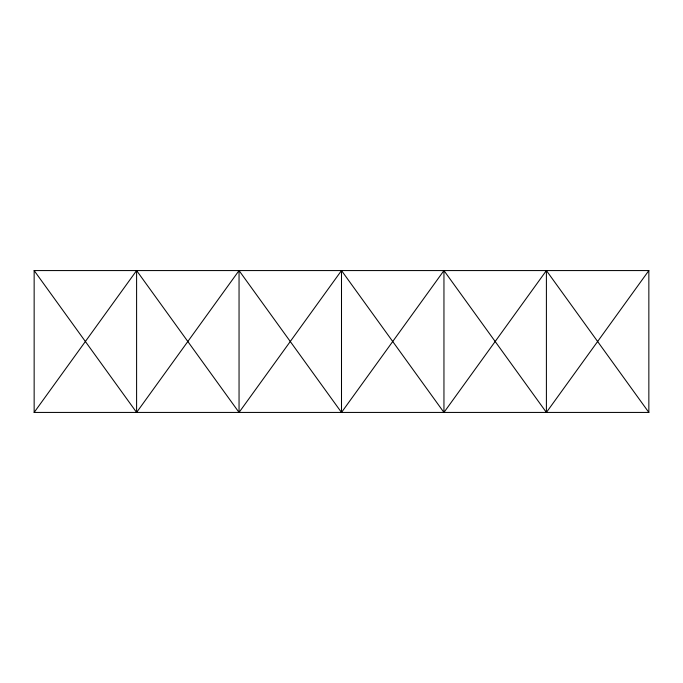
<?xml version="1.0" encoding="UTF-8"?>
<svg xmlns="http://www.w3.org/2000/svg" width="683" height="683" viewBox="0 0 683 683"><rect width="100%" height="100%" fill="white"/><g stroke="black" fill="none" stroke-linecap="round" stroke-linejoin="round"><path stroke-width="1.02" d="M34.15 412.43L136.6 270.57L239.05 412.43L341.5 270.57L443.95 412.43L546.4 270.57L648.85 412.43L34.15 412.43L34.15 270.57L648.85 270.57L648.85 412.43M34.15 270.57L136.6 412.43L239.05 270.57L341.5 412.43L443.95 270.57L546.4 412.43L648.85 270.57M546.4 270.57L546.4 412.43M443.95 270.57L443.95 412.43M341.5 270.57L341.5 412.43M239.05 270.57L239.05 412.43M136.6 270.57L136.6 412.43"/></g></svg>
